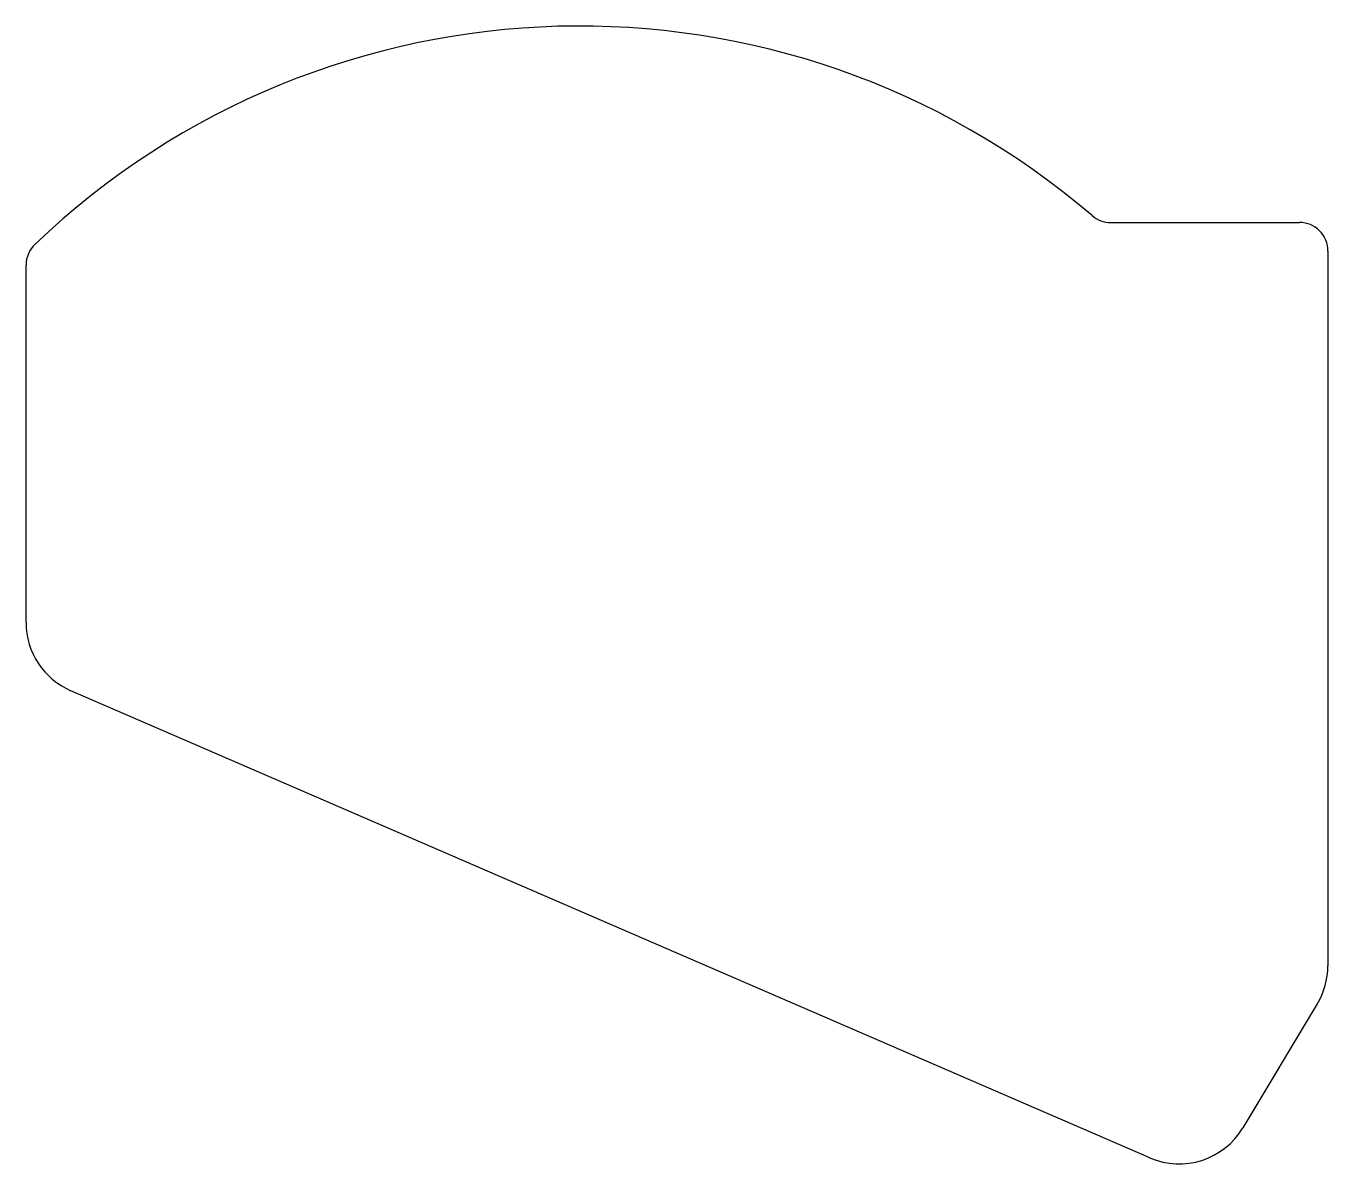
# Model space of a CAD drawing. Header units: millimetres. Extents: x 90 to 204, y -136 to -36.
import ezdxf

# ---------------------------------------------------------------- set-up
doc = ezdxf.new("R2010")
doc.units = ezdxf.units.MM

msp = doc.modelspace()

# ---------------------------------------------------------------- linework, layer by layer
for p, q in [((184.52, -53.7), (201.05, -53.7)), ((203.55, -56.2), (203.54, -118.78)), ((89.55, -88.73), (89.55, -57.43)), ((187.94, -135.6), (93.47, -94.7)), ((202.61, -122.12), (196.09, -132.98))]:
    msp.add_line(p, q)
for centre, radius, start, end in [((138, -105.5), 69, 49.4149, 133.7075), ((184.52, -51.2), 2.5, 229.4149, 270), ((201.05, -56.2), 2.5, 359.9933, 90), ((92.05, -57.43), 2.5, 133.7075, 180), ((96.05, -88.73), 6.5, 180, 246.5893), ((197.04, -118.78), 6.5, 329, 359.9933), ((201.04, -118.78), 2.5, 359.993305, 359.9933079), ((200.47, -120.84), 2.5, 328.9999987, 329), ((190.52, -129.63), 6.5, 246.5893, 329), ((188.93, -133.3), 2.5, 246.5892797, 246.5892829)]:
    msp.add_arc(centre, radius, start, end)

doc.saveas('drawing.dxf')
